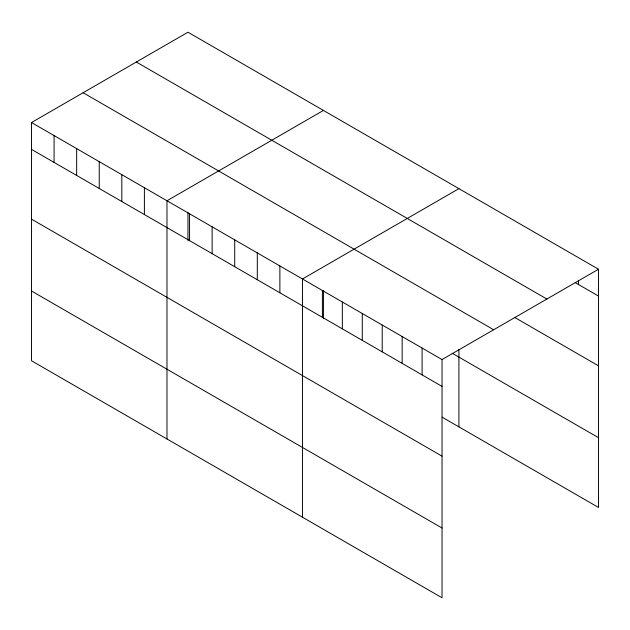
<?xml version="1.0" encoding="UTF-8"?>
<svg xmlns="http://www.w3.org/2000/svg" width="630" height="630" viewBox="0 0 630 630"><rect width="100%" height="100%" fill="white"/><g stroke="black" fill="none" stroke-linecap="round" stroke-linejoin="round"><path stroke-width="0.94" d="M31.5 122.543L442.04 359.565L442.04 597.791L31.5 360.762L31.5 122.543L187.96 32.209L598.5 269.238L598.5 507.457L442.189 417.21M323.434 110.431L166.981 200.757L166.981 438.984M458.916 188.646L302.455 278.98L302.455 517.198M442.04 359.565L598.5 269.238M575.237 282.634L598.5 296.068M136.324 62.024L546.872 299.045M514.584 317.378L598.5 365.825M83.129 92.736L493.676 329.758M452.222 353.249L598.5 437.7M31.5 149.373L442.04 386.403M31.5 219.138L442.04 456.159M31.5 291.005L442.04 528.027M578.56 280.72L578.56 284.555M458.916 349.445L458.916 426.872M422.1 348.051L422.1 374.889M402.161 336.538L402.161 363.376M382.221 325.025L382.221 351.863M362.281 313.512L362.281 340.35M342.342 302.006L342.342 328.836M323.434 290.517L323.434 318.615M322.395 290.493L322.395 317.323M279.877 265.939L279.877 292.777M257.3 252.906L257.3 279.736M234.714 239.873L234.714 266.703M212.137 226.832L212.137 253.669M189.559 213.798L189.559 240.629M187.96 212.302L187.96 240.4M144.396 187.724L144.396 214.554M121.818 174.683L121.818 201.521M99.241 161.65L99.241 188.488M76.663 148.617L76.663 175.447M54.078 135.576L54.078 162.414"/></g></svg>
